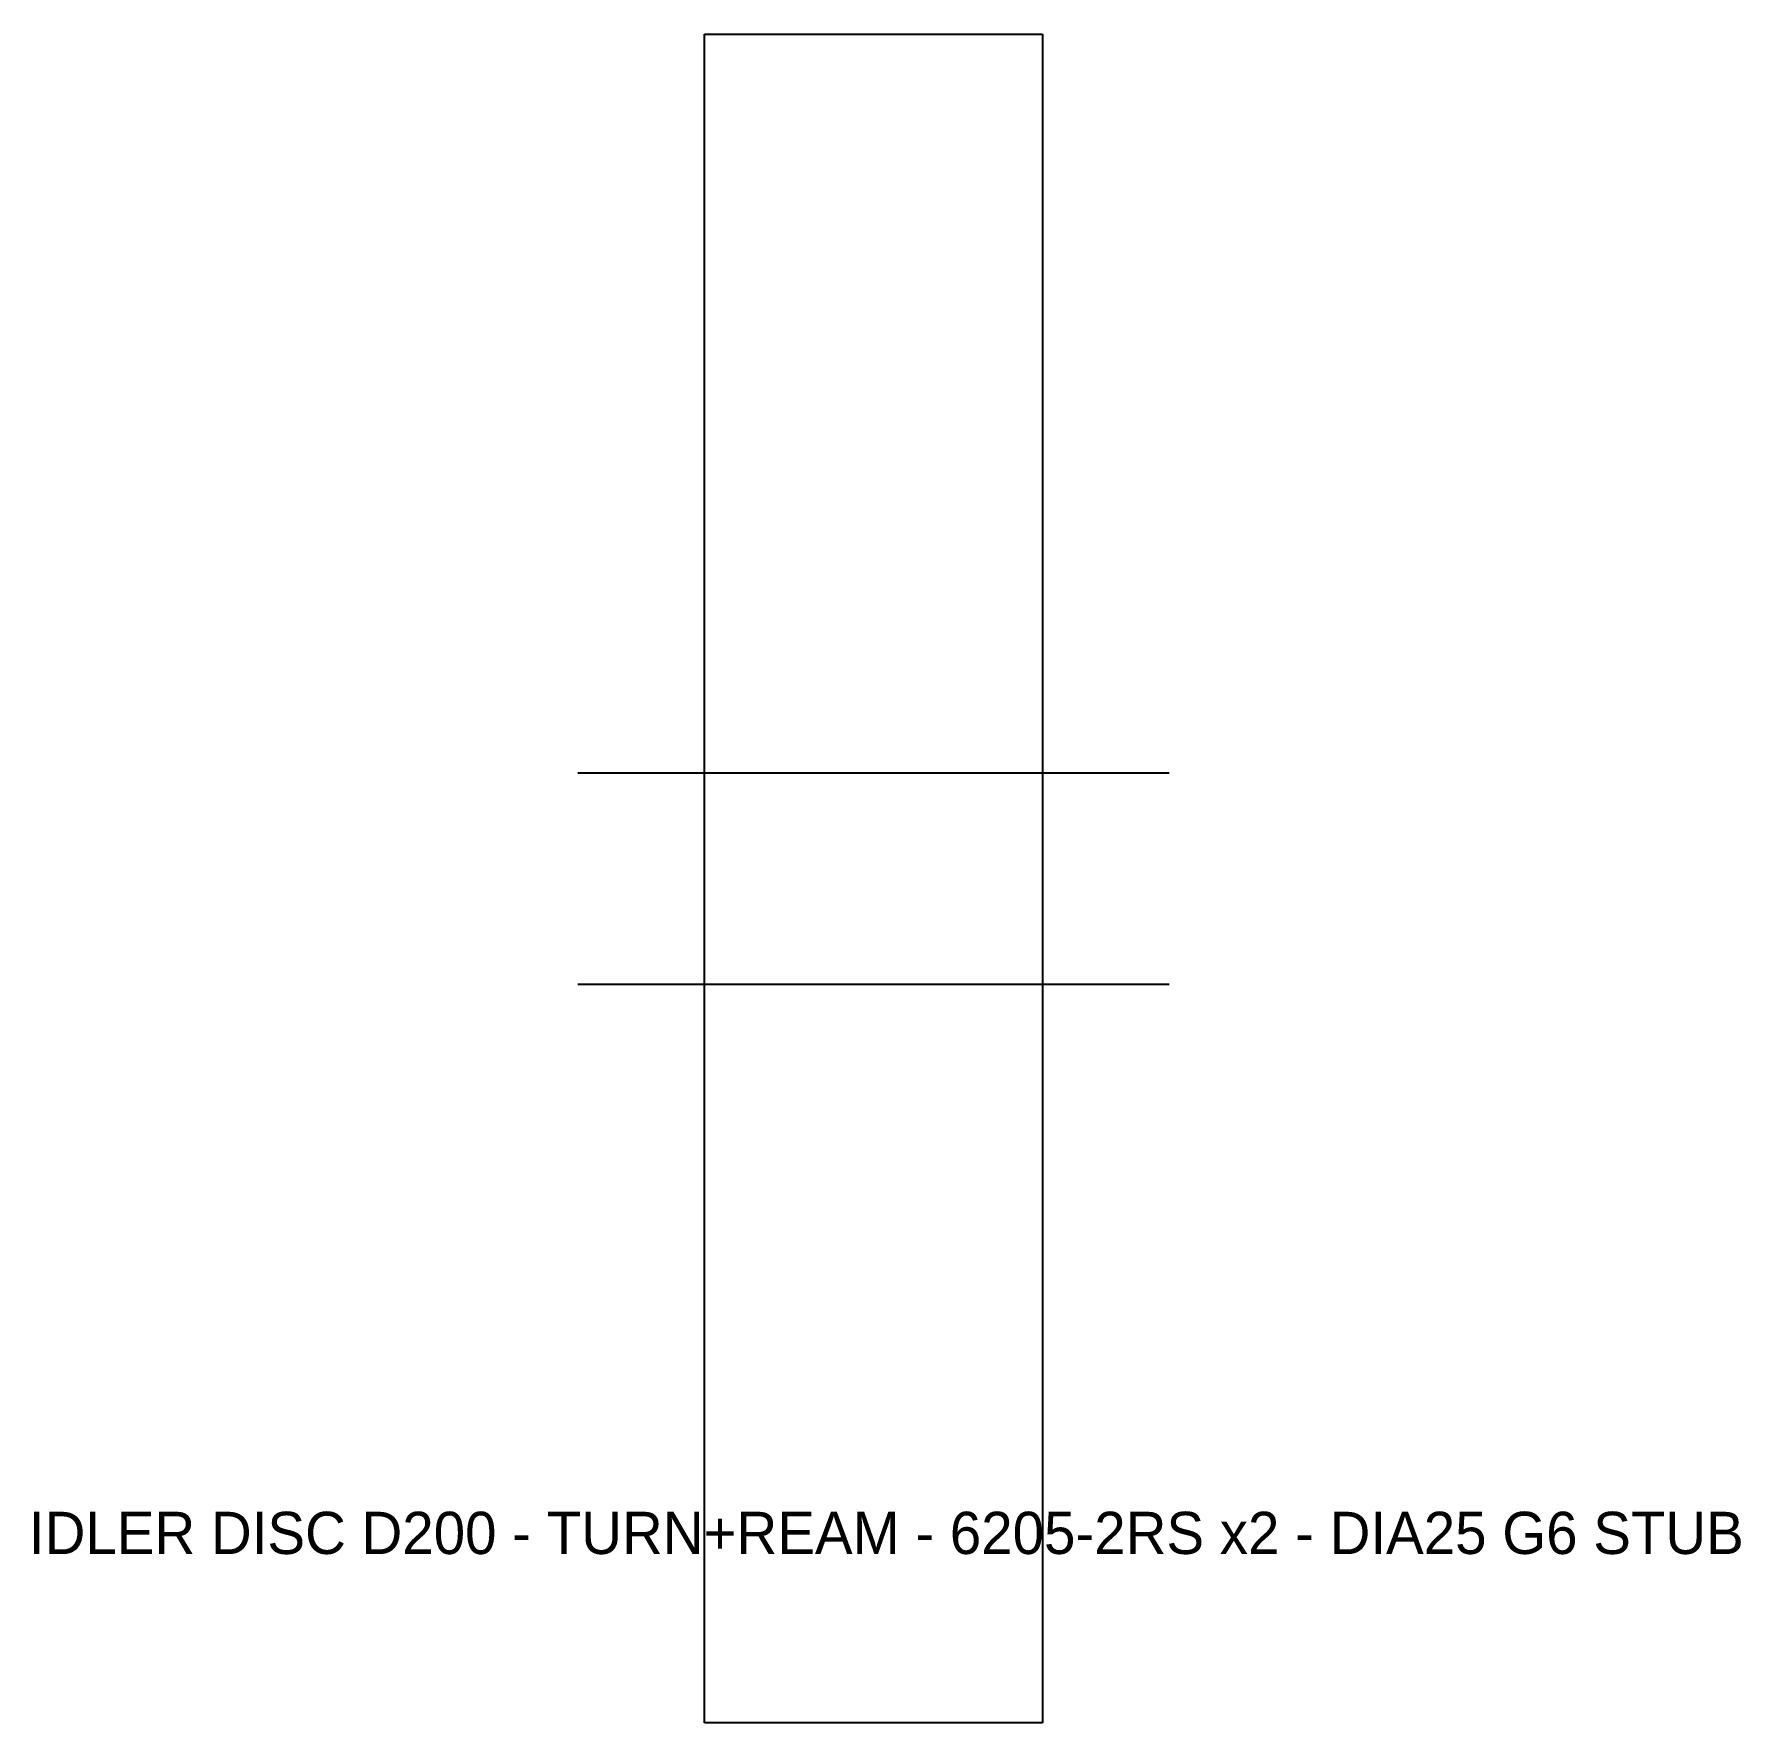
# Model space of a CAD drawing. Header units: metres. Extents: x -99 to 103, y -100 to 100.
import ezdxf

# ---------------------------------------------------------------- set-up
doc = ezdxf.new("R2010")
doc.units = ezdxf.units.M

msp = doc.modelspace()

# ---------------------------------------------------------------- linework, layer by layer
for p, q in [((-20, 100), (20, 100)), ((-20, -100), (-20, 100)), ((20, 100), (20, -100)), ((-35, 12.5), (35, 12.5)), ((-35, -12.5), (35, -12.5)), ((20, -100), (-20, -100))]:
    msp.add_line(p, q)

# ---------------------------------------------------------------- texts
at = {"layer": 'NOTES'}
msp.add_text('IDLER DISC D200 - TURN+REAM - 6205-2RS x2 - DIA25 G6 STUB', height=5, dxfattribs=at).set_placement((-100, -80))

doc.saveas('drawing.dxf')
